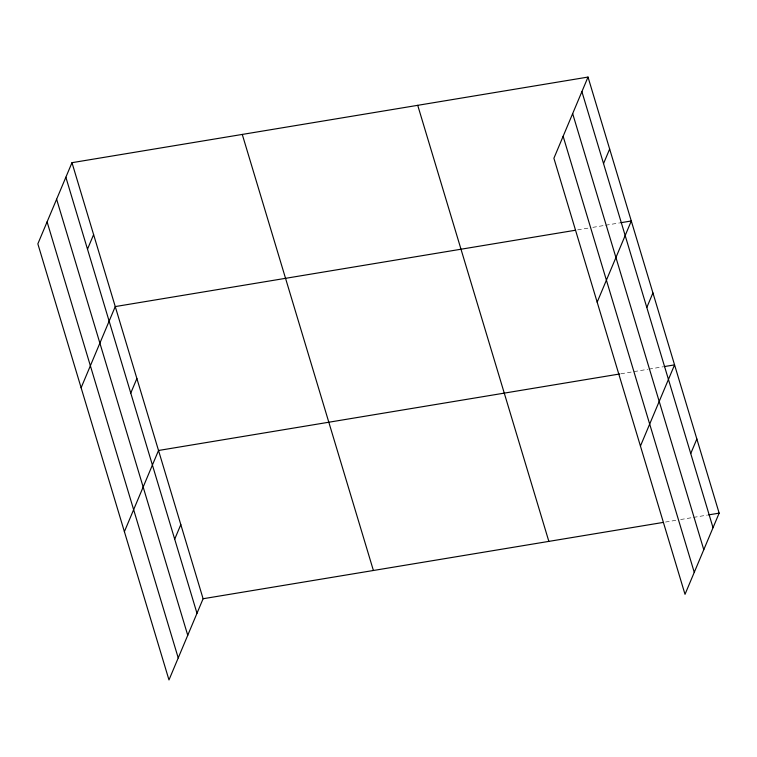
<?xml version="1.0" encoding="UTF-8"?>
<svg xmlns="http://www.w3.org/2000/svg" width="757" height="757" viewBox="0 0 757 757"><rect width="100%" height="100%" fill="white"/><g stroke="black" fill="none" stroke-linecap="round" stroke-linejoin="round"><path stroke-width="0.57" stroke-dasharray="3.79 2.84" d="M577.638 229.873L588.132 228.131M592.797 227.365L604.464 225.425M605.628 225.236L619.633 222.908M620.91 373.778L647.737 369.331M648.9 369.132L662.905 366.814M665.498 522.037L675.992 520.296M680.657 519.52L692.324 517.589M693.488 517.391L707.483 515.072"/><path stroke-width="1.14" d="M71.981 162.679L37.85 243.858L168.981 679.928L203.103 598.74L71.981 162.679L588.019 77.072L719.15 513.142L685.019 594.321L553.897 158.26L588.019 77.072M87.49 249.185L93.613 234.623M81.122 387.764L115.253 306.576L575.311 230.26M130.762 393.091L136.885 378.528M124.394 531.66L158.525 450.481L619.746 373.967M174.697 539.164L180.819 524.61M603.537 163.588L609.659 149.025M597.169 302.157L631.291 220.978L620.797 222.719M646.809 307.484L652.931 292.931M640.441 446.062L674.563 364.874L664.069 366.615M690.734 453.566L696.856 439.003M203.103 598.74L663.16 522.425M708.656 514.883L719.15 513.142M581.896 91.635L713.028 527.695M572.661 113.616L703.783 549.686M563.132 136.269L694.264 572.339M417.722 105.327L548.853 541.387M242.268 134.424L373.4 570.494M65.859 177.233L196.99 613.302M56.614 199.223L187.745 635.284M47.095 221.877L178.226 657.937"/></g></svg>
